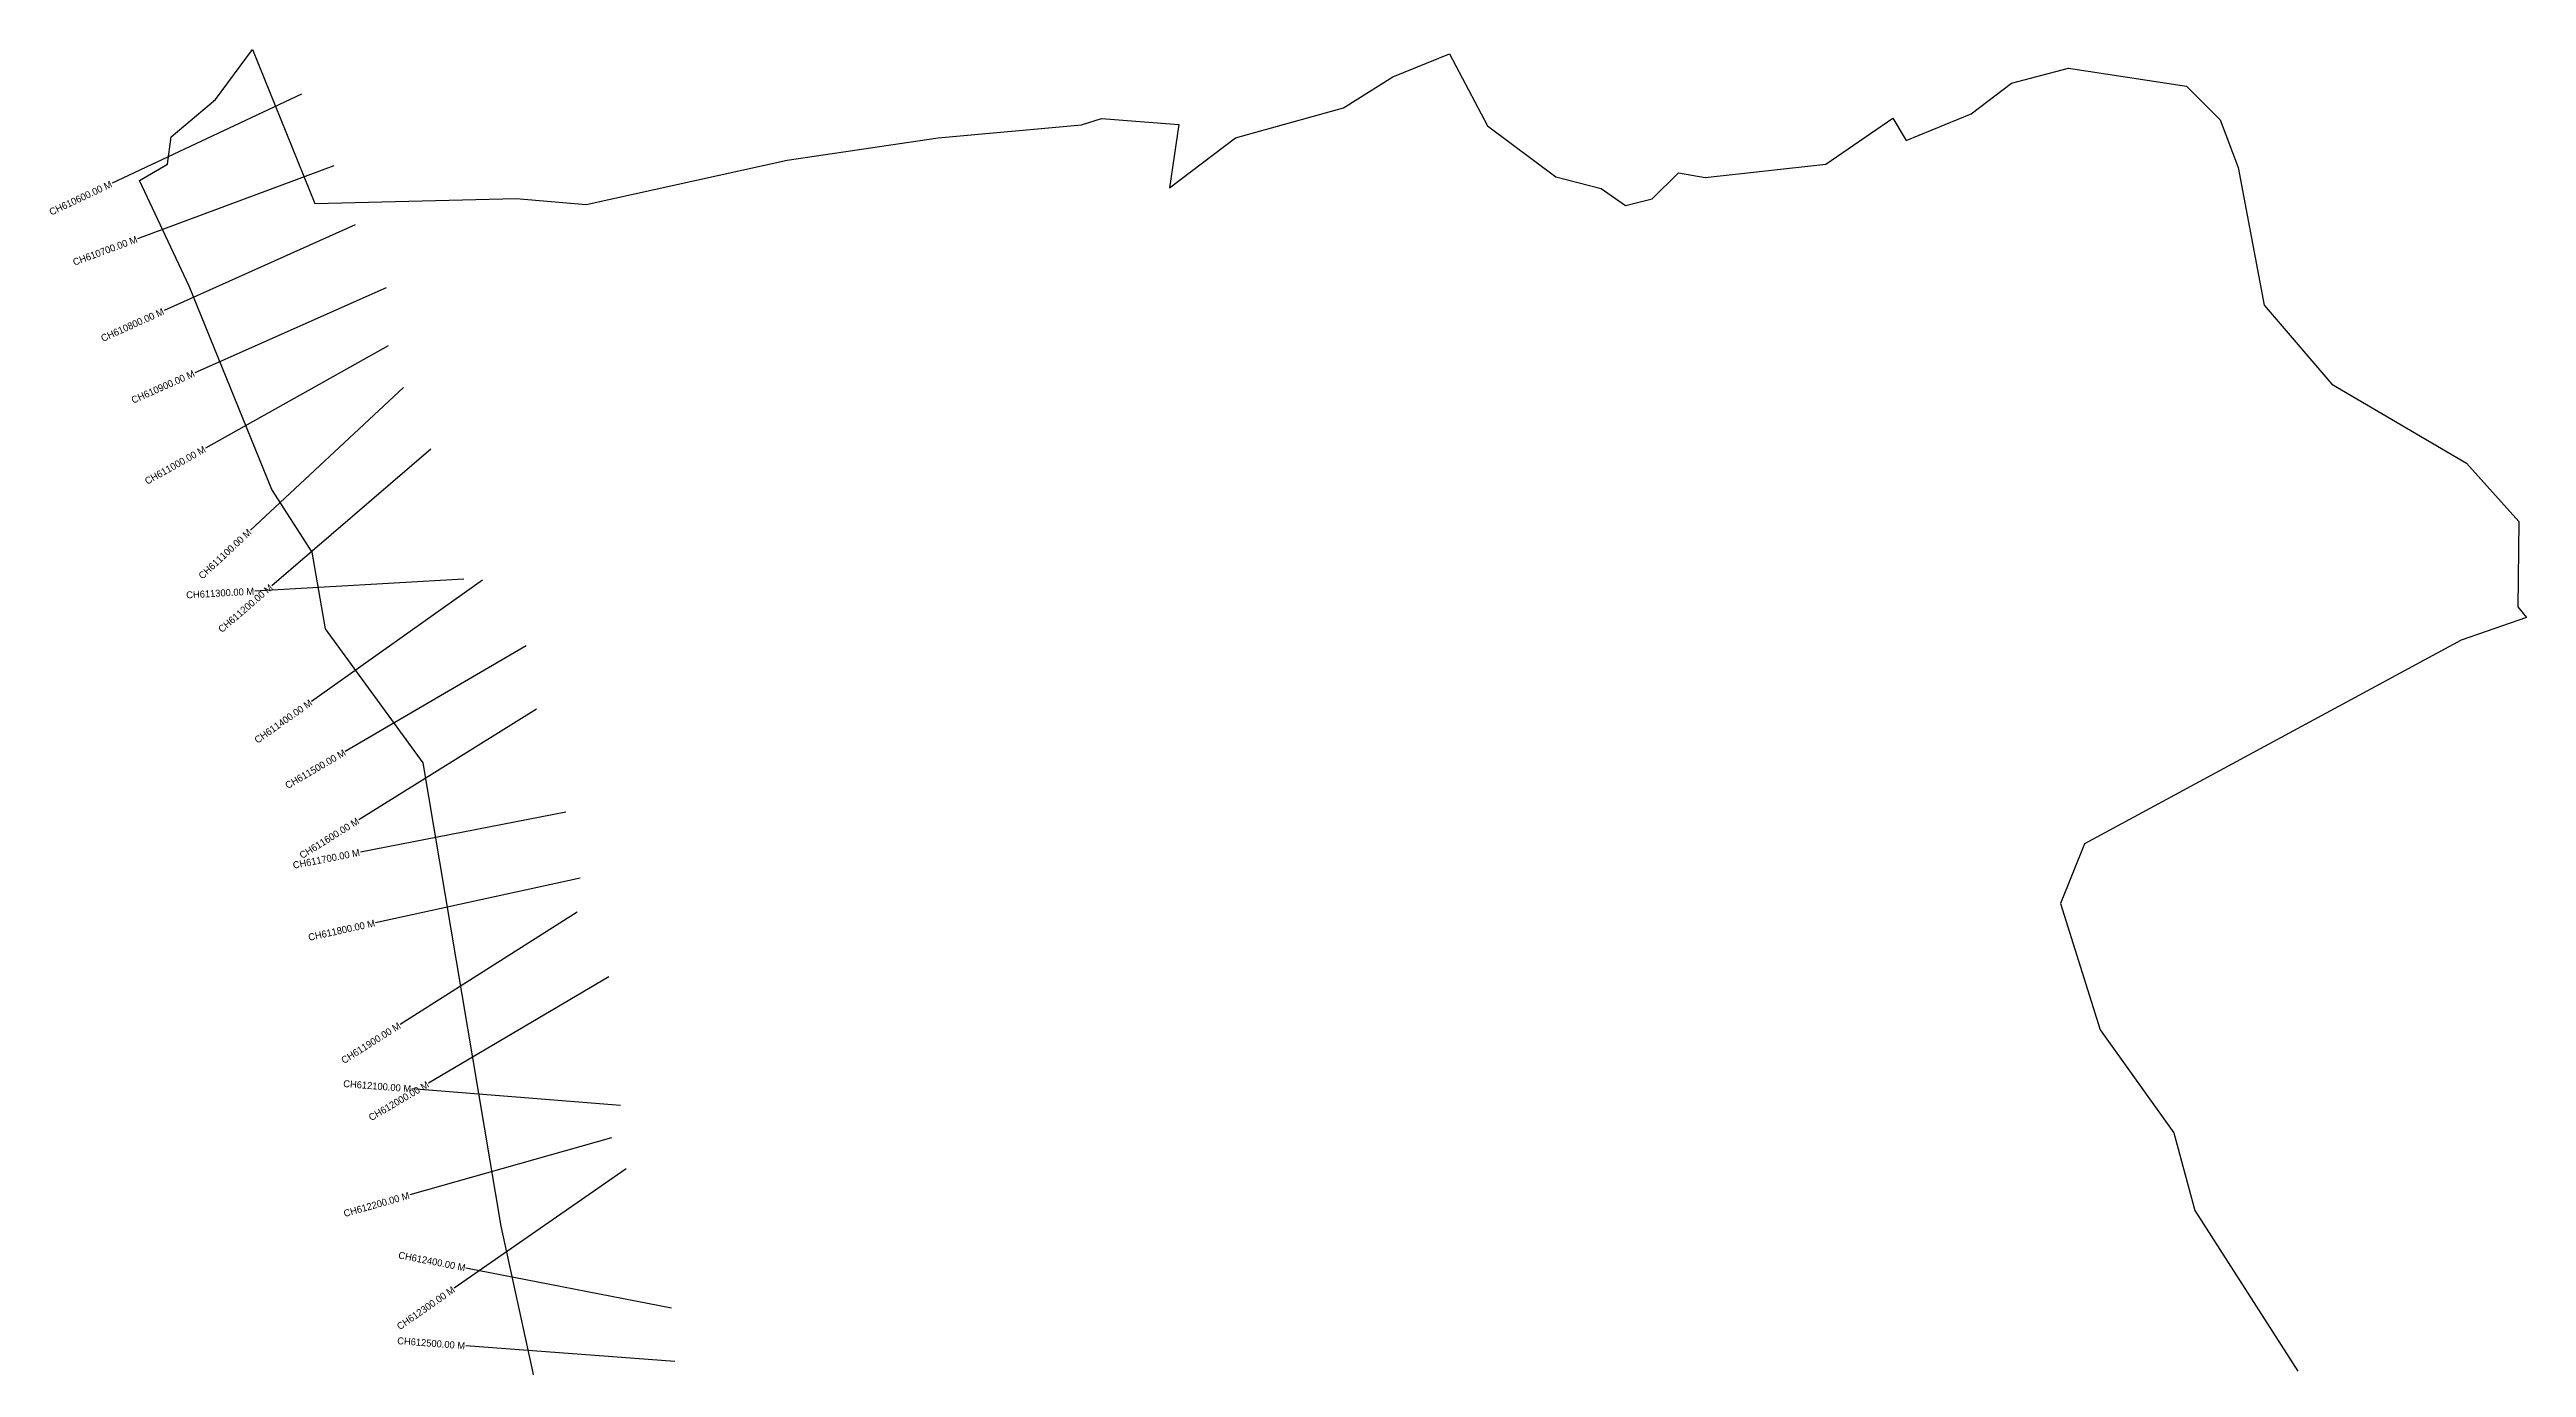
# Model space of a CAD drawing. Header units: metres. Extents: x 320993 to 325188, y 1822391 to 1826704.
# Drawn here: x 320993 to 324540, y 1824816 to 1826704 of the extents above; entities that cross this region are included whole.
import ezdxf
from ezdxf.enums import TextEntityAlignment as Align

# ---------------------------------------------------------------- set-up
doc = ezdxf.new("R2010")
doc.units = ezdxf.units.M
for name, color, linetype in [('CS', 134, 'Continuous'), ('CSMark', 6, 'Continuous'), ('village', 3, 'Continuous')]:
    doc.layers.add(name, color=color, linetype=linetype)

msp = doc.modelspace()

# ---------------------------------------------------------------- linework, layer by layer
at = {"layer": 'CS'}
for p, q in [((321353.5, 1826639.6), (321082, 1826512.1)), ((321399.9, 1826537.1), (321118.6, 1826432.8)), ((321430.4, 1826452.5), (321156.6, 1826329.7)), ((321474.7, 1826362.3), (321200.4, 1826240.8)), ((321477.5, 1826279.4), (321215.8, 1826132.7)), ((321499.7, 1826219.5), (321280.2, 1826015.1)), ((321538.6, 1826131.1), (321310.9, 1825935.8)), ((321586, 1825945), (321286.5, 1825928.1)), ((321612.6, 1825943.5), (321367.8, 1825770.1)), ((321675.2, 1825849.5), (321416.1, 1825698.3)), ((321690.1, 1825758.8), (321435.4, 1825600.5)), ((321732.1, 1825611.5), (321437.7, 1825554)), ((321752.4, 1825517), (321459.4, 1825453)), ((321748.2, 1825468), (321494.8, 1825307.5)), ((321793.8, 1825375.6), (321535.4, 1825223.1)), ((321810.5, 1825191.4), (321511.4, 1825215.1)), ((321797.3, 1825145), (321508.7, 1825063.2)), ((321818.6, 1825100.8), (321572.2, 1824929.6)), ((321883.5, 1824901.1), (321589, 1824958.6)), ((321887.9, 1824824.5), (321588.7, 1824847.2))]:
    msp.add_line(p, q, dxfattribs=at)
at = {"layer": 'village', "color": 3, "true_color": 0x00ff00}
msp.add_polyline3d([(321703.2, 1824725.2, 0), (321639.4, 1825018.3, 0), (321527.7, 1825682.2, 0), (321387.9, 1825874, 0), (321368.5, 1825983.8, 0), (321311.1, 1826073.7, 0), (321192.6, 1826364.7, 0), (321121.5, 1826516, 0), (321161.3, 1826539.5, 0), (321166.5, 1826578.7, 0), (321230.3, 1826632, 0), (321283.1, 1826703.7, 0), (321372.3, 1826483.3, 0), (321660.7, 1826490.4, 0), (321761.3, 1826481.9, 0), (322049.1, 1826545, 0), (322265.2, 1826577.1, 0), (322470.8, 1826595.9, 0), (322499.2, 1826604.7, 0), (322610, 1826596.4, 0), (322596.8, 1826505.5, 0), (322691.3, 1826577, 0), (322845.7, 1826620.3, 0), (322916.6, 1826664.7, 0), (322997.8, 1826697.3, 0), (323052.2, 1826594.2, 0), (323150, 1826521.3, 0), (323214.9, 1826504.7, 0), (323250, 1826480.2, 0), (323288, 1826489.7, 0), (323325.7, 1826527, 0), (323363.8, 1826520.6, 0), (323536.7, 1826539.6, 0), (323632.9, 1826605.5, 0), (323652, 1826573.3, 0), (323744.8, 1826611.4, 0), (323802.5, 1826655.7, 0), (323884.3, 1826677.2, 0), (324053.1, 1826651.1, 0), (324101.5, 1826602.9, 0), (324127.3, 1826534.6, 0), (324164.7, 1826337.6, 0), (324261.5, 1826224.4, 0), (324454.5, 1826111.4, 0), (324529.3, 1826027.9, 0), (324527.9, 1825905.5, 0), (324540.2, 1825890.3, 0), (324446.6, 1825857.8, 0), (323907.2, 1825566.3, 0), (323872.7, 1825480.6, 0), (323929.5, 1825299.7, 0), (324035.2, 1825152.2, 0), (324065.3, 1825041, 0), (324212.8, 1824810.7, 0)], dxfattribs=at)

# ---------------------------------------------------------------- texts
at = {"layer": 'CSMark'}
for s, rotation, p in [('CH610600.00 M', 25.1579, (321081.1, 1826511.7)), ('CH610700.00 M', 20.3344, (321117.7, 1826432.5)), ('CH610800.00 M', 24.1568, (321155.7, 1826329.3)), ('CH610900.00 M', 23.8895, (321199.5, 1826240.4)), ('CH611000.00 M', 29.2854, (321214.9, 1826132.2)), ('CH611100.00 M', 42.9536, (321279.4, 1826014.4)), ('CH611200.00 M', 40.6212, (321310.1, 1825935.1)), ('CH611300.00 M', 3.2378, (321285.5, 1825928)), ('CH611400.00 M', 35.2918, (321367, 1825769.6)), ('CH611500.00 M', 30.2633, (321415.3, 1825697.8)), ('CH611600.00 M', 31.8627, (321434.5, 1825599.9)), ('CH611700.00 M', 11.0456, (321436.7, 1825553.9)), ('CH611800.00 M', 12.3289, (321458.4, 1825452.8)), ('CH611900.00 M', 32.3363, (321493.9, 1825307)), ('CH612100.00 M', 355.4627, (321510.4, 1825215.2)), ('CH612000.00 M', 30.5555, (321534.6, 1825222.6)), ('CH612200.00 M', 15.8311, (321507.7, 1825062.9)), ('CH612400.00 M', 348.9543, (321588, 1824958.8)), ('CH612300.00 M', 34.7881, (321571.4, 1824929.1)), ('CH612500.00 M', 355.6668, (321587.7, 1824847.2))]:
    msp.add_text(s, height=10, rotation=rotation, dxfattribs=at).set_placement(p, align=Align.MIDDLE_RIGHT)

doc.saveas('drawing.dxf')
